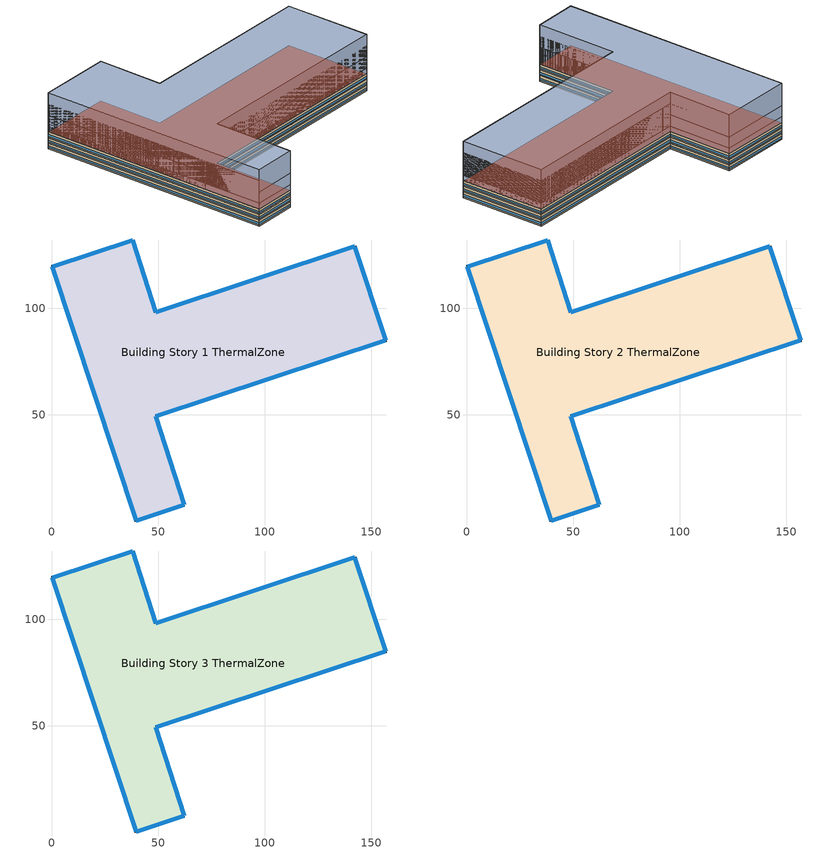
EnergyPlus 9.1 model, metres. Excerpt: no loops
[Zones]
Building Story 1 ThermalZone
 floor ground (Typical Insulated Carpeted 6in Slab Floor): 48.67,98.21 142.4,129.07 157.03,84.97 48.72,49.31 62.24,7.7 39.67,0 0,119.59 38.01,132.1 z0
 wall outside (Typical Insulated Exterior Mass Wall R-9.62): 142.4,129.07 48.67,98.21 38.01,132.1 0,119.59 39.67,0 62.24,7.7 48.72,49.31 157.03,84.97 142.4,129.07 z0:3
 window (U 0.57 SHGC 0.49 Dbl Blue 6mm/6mm Air): 142.38,129.06 48.7,98.22 / 157.02,84.99 142.41,129.04 / 48.74,49.32 157,84.96 / 62.23,7.73 48.73,49.28 / 39.7,0.01 62.21,7.7 / 0.01,119.57 39.66,0.02 / 37.99,132.1 0.02,119.6 / 48.67,98.23 38.02,132.08 z0.76:1.66
 ceiling adiabatic (Typical IEAD Roof R-15.87): 38.01,132.1 0,119.59 39.67,0 62.24,7.7 48.72,49.31 157.03,84.97 142.4,129.07 48.67,98.21 z3
Building Story 2 ThermalZone
 floor adiabatic (Typical Interior Floor): 48.67,98.21 142.4,129.07 157.03,84.97 48.72,49.31 62.24,7.7 39.67,0 0,119.59 38.01,132.1 z3
 wall outside (Typical Insulated Exterior Mass Wall R-9.62): 142.4,129.07 48.67,98.21 38.01,132.1 0,119.59 39.67,0 62.24,7.7 48.72,49.31 157.03,84.97 142.4,129.07 z3:6
 window (U 0.57 SHGC 0.49 Dbl Blue 6mm/6mm Air): 142.38,129.06 48.7,98.22 / 157.02,84.99 142.41,129.04 / 48.74,49.32 157,84.96 / 62.23,7.73 48.73,49.28 / 39.7,0.01 62.21,7.7 / 0.01,119.57 39.66,0.02 / 37.99,132.1 0.02,119.6 / 48.67,98.23 38.02,132.08 z3.76:4.66
 ceiling adiabatic (Typical IEAD Roof R-15.87): 38.01,132.1 0,119.59 39.67,0 62.24,7.7 48.72,49.31 157.03,84.97 142.4,129.07 48.67,98.21 z6
Building Story 3 ThermalZone
 floor adiabatic (Typical Interior Floor): 48.67,98.21 142.4,129.07 157.03,84.97 48.72,49.31 62.24,7.7 39.67,0 0,119.59 38.01,132.1 z6
 wall outside (Typical Insulated Exterior Mass Wall R-9.62): 142.4,129.07 48.67,98.21 38.01,132.1 0,119.59 39.67,0 62.24,7.7 48.72,49.31 157.03,84.97 142.4,129.07 z6:9
 window (U 0.57 SHGC 0.49 Dbl Blue 6mm/6mm Air): 142.38,129.06 48.7,98.22 / 157.02,84.99 142.41,129.04 / 48.74,49.32 157,84.96 / 62.23,7.73 48.73,49.28 / 39.7,0.01 62.21,7.7 / 0.01,119.57 39.66,0.02 / 37.99,132.1 0.02,119.6 / 48.67,98.23 38.02,132.08 z6.76:7.66
 roof outside (Typical IEAD Roof R-15.87): 38.01,132.1 0,119.59 39.67,0 62.24,7.7 48.72,49.31 157.03,84.97 142.4,129.07 48.67,98.21 z9
shading: 38.01,132.1 0,119.59 / 0,119.59 39.67,0 / 39.67,0 62.24,7.7 / 62.24,7.7 48.72,49.31 / 48.72,49.31 157.03,84.97 / 157.03,84.97 142.4,129.07 / 142.4,129.07 48.67,98.21 / 48.67,98.21 38.01,132.1 z0:12; 38.01,132.1 0,119.59 / 0,119.59 39.67,0 / 39.67,0 62.24,7.7 / 62.24,7.7 48.72,49.31 / 48.72,49.31 157.03,84.97 / 157.03,84.97 142.4,129.07 / 142.4,129.07 48.67,98.21 / 48.67,98.21 38.01,132.1 z0:18; 142.4,129.07 48.67,98.21 / 48.67,98.21 38.01,132.1 / 38.01,132.1 0,119.59 / 0,119.59 39.67,0 / 39.67,0 62.24,7.7 / 62.24,7.7 48.72,49.31 / 48.72,49.31 157.03,84.97 / 157.03,84.97 142.4,129.07 z0:30; 62.24,7.7 48.72,49.31 / 48.72,49.31 157.03,84.97 / 157.03,84.97 142.4,129.07 / 142.4,129.07 48.67,98.21 / 48.67,98.21 38.01,132.1 / 38.01,132.1 0,119.59 / 0,119.59 39.67,0 / 39.67,0 62.24,7.7 z0:24; 48.67,98.21 38.01,132.1 / 38.01,132.1 0,119.59 / 0,119.59 39.67,0 / 39.67,0 62.24,7.7 / 62.24,7.7 48.72,49.31 / 48.72,49.31 157.03,84.97 / 157.03,84.97 142.4,129.07 / 142.4,129.07 48.67,98.21 z0:9; 48.67,98.21 142.4,129.07 157.03,84.97 48.72,49.31 62.24,7.7 39.67,0 0,119.59 38.01,132.1 z0; 38.01,132.1 0,119.59 39.67,0 62.24,7.7 48.72,49.31 157.03,84.97 142.4,129.07 48.67,98.21 z12; 38.01,132.1 0,119.59 39.67,0 62.24,7.7 48.72,49.31 157.03,84.97 142.4,129.07 48.67,98.21 z18; 48.67,98.21 142.4,129.07 157.03,84.97 48.72,49.31 62.24,7.7 39.67,0 0,119.59 38.01,132.1 z0; 48.67,98.21 142.4,129.07 157.03,84.97 48.72,49.31 62.24,7.7 39.67,0 0,119.59 38.01,132.1 z0; 38.01,132.1 0,119.59 39.67,0 62.24,7.7 48.72,49.31 157.03,84.97 142.4,129.07 48.67,98.21 z30; 38.01,132.1 0,119.59 39.67,0 62.24,7.7 48.72,49.31 157.03,84.97 142.4,129.07 48.67,98.21 z24; 48.67,98.21 142.4,129.07 157.03,84.97 48.72,49.31 62.24,7.7 39.67,0 0,119.59 38.01,132.1 z0; 38.01,132.1 0,119.59 39.67,0 62.24,7.7 48.72,49.31 157.03,84.97 142.4,129.07 48.67,98.21 z9; 48.67,98.21 142.4,129.07 157.03,84.97 48.72,49.31 62.24,7.7 39.67,0 0,119.59 38.01,132.1 z0
[Building]
Hospital 2: Terrain=City
[Site:Location]
Buffalo Niagara Intl Ap_NY_USA: Latitude {deg}=42.816; Longitude {deg}=-78.8513; Time Zone {hr}=-5; Elevation {m}=215
[Site:GroundTemperature:BuildingSurface]
20.34, 20.3, 20.39, 20.5, 20.62, 22.85, 23.26, 23.34, 23.34, 21.05, 20.67, 20.45
[Site:WaterMainsTemperature]
Calculation Method=Correlation; Annual Average Outdoor Air Temperature {C}=8.96667; Maximum Difference In Monthly Average Outdoor Air Temperatures {deltaC}=26.2
[SizingPeriod:DesignDay] Day of Month=21; Dry-Bulb Temperature Range Modifier Type=DefaultMultipliers; Humidity Condition Type=Wetbulb; Barometric Pressure {Pa}=98769; Rain Indicator=No; Snow Indicator=No; Daylight Saving Time Indicator=No
Name | Month | Day Type | Maximum Dry-Bulb Temperature {C} | Daily Dry-Bulb Temperature Range {deltaC} | Wetbulb or DewPoint at Maximum Dry-Bulb {C} | Wind Speed {m/s} | Wind Direction {deg} | Solar Model Indicator | ASHRAE Clear Sky Optical Depth for Beam Irradiance (taub) | ASHRAE Clear Sky Optical Depth for Diffuse Irradiance (taud) | Sky Clearness
Buffalo Niagara Intl Ap Ann Clg .4% Condns DB=>MWB | 7 | SummerDesignDay | 30.3 | 9.3 | 21.8 | 5.7 | 240 | ASHRAETau | 0.462 | 2.001
Buffalo Niagara Intl Ap Ann Clg .4% Condns WB=>MDB | 7 | SummerDesignDay | 27.8 | 9.3 | 23.8 | 5.7 | 240 | ASHRAETau | 0.462 | 2.001
Buffalo Niagara Intl Ap Ann Htg 99.6% Condns DB | 1 | WinterDesignDay | -16.3 | 0 | -16.3 | 5.1 | 270 | ASHRAEClearSky |  |  | 0
[Material] Thermal Absorptance=0.9
Name | Roughness | Thickness {m} | Conductivity {W/m-K} | Density {kg/m3} | Specific Heat {J/kg-K} | Solar Absorptance | Visible Absorptance
1/2IN Gypsum | Smooth | 0.0127 | 0.16 | 784.9 | 830 | 0.4 | 0.4
100mm Normalweight concrete floor | MediumRough | 0.1016 | 2.31045 | 2322 | 832.557 | 0 | 0
1IN Stucco | Smooth | 0.0253 | 0.6918 | 1858 | 837 | 0.7 | 0.92
6 in. Normalweight Concrete Floor | MediumRough | 0.1524 | 2.31 | 2322 | 832 | 0.7 | 0.7
8IN CONCRETE HW RefBldg | Rough | 0.2032 | 1.311 | 2240 | 836.8 | 0.7 | 0.7
Metal Roof Surface | Smooth | 0.0008 | 45.28 | 7824 | 500 | 0.7 | 0.7
Roof Membrane | VeryRough | 0.0095 | 0.16 | 1121.29 | 1460 | 0.7 | 0.7
[Material:NoMass] Roughness=Smooth; Thermal Absorptance=0.9; Solar Absorptance=0.7
Name | Thermal Resistance {m2-K/W} | Visible Absorptance
CP02 CARPET PAD; Typical Carpet Pad | 0.21648 | 0.8
Typical Insulation R-14.76 | 2.59864 | 0.7
Typical Insulation R-7.23 | 1.27273 | 0.7
[WindowMaterial:Gas]
AIR 6MM: Gas Type=Air; Thickness {m}=0.0063
[WindowMaterial:Glazing] Optical Data Type=SpectralAverage; Thickness {m}=0.006; Infrared Transmittance at Normal Incidence=0; Front Side Infrared Hemispherical Emissivity=0.84; Back Side Infrared Hemispherical Emissivity=0.84; Conductivity {W/m-K}=0.9; Dirt Correction Factor for Solar and Visible Transmittance=1; Solar Diffusing=No
Name | Solar Transmittance at Normal Incidence | Front Side Solar Reflectance at Normal Incidence | Back Side Solar Reflectance at Normal Incidence | Visible Transmittance at Normal Incidence | Front Side Visible Reflectance at Normal Incidence | Back Side Visible Reflectance at Normal Incidence
BLUE 6MM | 0.48 | 0.05 | 0.05 | 0.57 | 0.06 | 0.06
CLEAR 6MM | 0.775 | 0.071 | 0.071 | 0.881 | 0.08 | 0.08
[Construction]
Typical IEAD Roof R-15.87: Roof Membrane, Typical Insulation R-14.76, Metal Roof Surface
Typical Insulated Carpeted 6in Slab Floor: 6 in. Normalweight Concrete Floor, Typical Carpet Pad
Typical Insulated Exterior Mass Wall R-9.62: 1IN Stucco, 8IN CONCRETE HW RefBldg, Typical Insulation R-7.23, 1/2IN Gypsum
Typical Interior Floor: 100mm Normalweight concrete floor, CP02 CARPET PAD
U 0.57 SHGC 0.49 Dbl Blue 6mm/6mm Air: BLUE 6MM, AIR 6MM, CLEAR 6MM
[Zone]
Building Story 1 ThermalZone; Building Story 2 ThermalZone; Building Story 3 ThermalZone
[AvailabilityManager:NightCycle] Applicability Schedule=Always On Discrete; Control Type=CycleOnAny; Thermostat Tolerance {deltaC}=1; Cycling Run Time Control Type=FixedRunTime; Cycling Run Time {s}=1800
Name | Fan Schedule
Availability Manager Night Cycle 1 | 1 Zone VAV Occ Sch
Availability Manager Night Cycle 2 | 1 Zone VAV 1 Occ Sch
[AvailabilityManager:Scheduled] Schedule=Always On Discrete
1 Zone VAV OA System Availability Manager; 1 Zone VAV 1 OA System Availability Manager
[Exterior:Lights] Control Option=AstronomicalClock
Name | Schedule | Design Level {W}
Building Facades | Schedule Ruleset 1 | 2499.47
Emergency Canopies | Always On Discrete | 360
Main Entries | Always On Discrete | 4591.536
Other Doors | Always On Discrete | 2907.97
Parking Areas and Drives | Always On Discrete | 12098.9
[Fan:ZoneExhaust] Availability Schedule=Hospital Kitchen_Exhaust_SCH; Fan Total Efficiency=0.0660786; Pressure Rise {Pa}=124.544; Flow Fraction Schedule=Hospital Kitchen_Exhaust_SCH; System Availability Manager Coupling Mode=Decoupled
Name | Maximum Flow Rate {m3/s}
Zone Hospital Kitchen A  - Story Ground Exhaust Fan; Zone Hospital Kitchen C  - Story Ground Exhaust Fan | 0.164719
Zone Hospital Kitchen A  - Story Mid Exhaust Fan; Zone Hospital Kitchen C  - Story Mid Exhaust Fan | 0.0243929
Zone Hospital Kitchen A end_a - Story Ground Exhaust Fan; Zone Hospital Kitchen C end_a - Story Ground Exhaust Fan | 0.0743317
Zone Hospital Kitchen B  - Story Ground Exhaust Fan | 2.61556
Zone Hospital Kitchen B  - Story Mid Exhaust Fan | 0.387333
Zone Hospital Kitchen B end_a - Story Ground Exhaust Fan | 1.18031
[EnergyManagementSystem:Sensor] Output:Variable or Output:Meter Index Key=Environment
Name | Output:Variable or Output:Meter
Mains_Water_Temp_Sen | Site Mains Water Temperature
OAT; OAT_1 | Site Outdoor Air Drybulb Temperature
[EnergyManagementSystem:Actuator] Actuated Component Control Type=Schedule Value
Name | Actuated Component Unique | Actuated Component Type
Mains_Water_Temp_Act | Mains Water Temperature | Schedule:Constant
SYS1ZoneVAV1ClgSch0; SYS1ZoneVAVClgSch0 | Hospital CLGSETP_SCH | Schedule:Year
SYS1ZoneVAV1HtgSch0; SYS1ZoneVAVHtgSch0 | Hospital HTGSETP_SCH | Schedule:Year
[EnergyManagementSystem:Program]
Mains_Water_Prg: SET Mains_Water_Temp_Act = Mains_Water_Temp_Sen
SYS1ZoneVAV1OptimumStartProg0: IF DaylightSavings==0 && DayOfWeek>1 && Hour==5 && OAT_1<23.9 && OAT_1>1.7; SET SYS1ZoneVAV1ClgSch0 = 29.4; SET SYS1ZoneVAV1HtgSch0 = 15.6; ELSEIF DaylightSavings==0 && DayOfWeek==1 && Hour==7 && OAT_1<23.9 && OAT_1>1.7; SET SYS1ZoneVAV1ClgSch0 = 29.4; SET SYS1ZoneVAV1HtgSch0 = 15.6; ELSEIF DaylightSavings==1 && DayOfWeek>1 && Hour==4 && OAT_1<23.9 && OAT_1>1.7; SET SYS1ZoneVAV1ClgSch0 = 29.4; SET SYS1ZoneVAV1HtgSch0 = 15.6; ELSEIF DaylightSavings==1 && DayOfWeek==1 && Hour==6 && OAT_1<23.9 && OAT_1>1.7; SET SYS1ZoneVAV1ClgSch0 = 29.4; SET SYS1ZoneVAV1HtgSch0 = 15.6; ELSE; SET SYS1ZoneVAV1ClgSch0 = NULL; SET SYS1ZoneVAV1HtgSch0 = NULL; ENDIF
SYS1ZoneVAVOptimumStartProg0: IF DaylightSavings==0 && DayOfWeek>1 && Hour==5 && OAT<23.9 && OAT>1.7; SET SYS1ZoneVAVClgSch0 = 29.4; SET SYS1ZoneVAVHtgSch0 = 15.6; ELSEIF DaylightSavings==0 && DayOfWeek==1 && Hour==7 && OAT<23.9 && OAT>1.7; SET SYS1ZoneVAVClgSch0 = 29.4; SET SYS1ZoneVAVHtgSch0 = 15.6; ELSEIF DaylightSavings==1 && DayOfWeek>1 && Hour==4 && OAT<23.9 && OAT>1.7; SET SYS1ZoneVAVClgSch0 = 29.4; SET SYS1ZoneVAVHtgSch0 = 15.6; ELSEIF DaylightSavings==1 && DayOfWeek==1 && Hour==6 && OAT<23.9 && OAT>1.7; SET SYS1ZoneVAVClgSch0 = 29.4; SET SYS1ZoneVAVHtgSch0 = 15.6; ELSE; SET SYS1ZoneVAVClgSch0 = NULL; SET SYS1ZoneVAVHtgSch0 = NULL; ENDIF
[EnergyManagementSystem:ProgramCallingManager]
Mains_Water_Prg_Mgr: BeginTimestepBeforePredictor; Mains_Water_Prg
SYS1ZoneVAV1OptimumStartCallingManager0: BeginTimestepBeforePredictor; SYS1ZoneVAV1OptimumStartProg0
SYS1ZoneVAVOptimumStartCallingManager0: BeginTimestepBeforePredictor; SYS1ZoneVAVOptimumStartProg0
[Schedule:Day:Interval]
Hospital HTGSETP_SCH Default; Hospital HTGSETP_SCH Summer Design Day; Hospital HTGSETP_SCH Winter Design Day: No, 24:00, 21
Hospital CLGSETP_SCH Default; Hospital CLGSETP_SCH Summer Design Day; Hospital CLGSETP_SCH Winter Design Day: No, 24:00, 24
1 Zone VAV Occ Sch Default: No, 08:00, 0, 22:00, 1, 24:00, 0
1 Zone VAV Occ Sch Saturday: No, 08:00, 0, 17:00, 1, 24:00, 0
1 Zone VAV Occ Sch Sunday: No, 24:00, 0
1 Zone VAV Occ Sch Summer Design Day; 1 Zone VAV Occ Sch Winter Design Day; 1 Zone VAV 1 Occ Sch Summer Design Day; 1 Zone VAV 1 Occ Sch Winter Design Day: No, 24:00, 1
1 Zone VAV 1 Occ Sch Default: No, 07:00, 0, 22:00, 1, 24:00, 0
1 Zone VAV 1 Occ Sch Saturday: No, 07:00, 0, 19:00, 1, 24:00, 0
1 Zone VAV 1 Occ Sch Sunday: No, 08:00, 0, 16:00, 1, 24:00, 0
Hospital Kitchen_Exhaust_SCH Default; Hospital Kitchen_Exhaust_SCH Summer Design Day; Hospital Kitchen_Exhaust_SCH Winter Design Day: No, 07:00, 0, 24:00, 1
Schedule Day 31: No, 06:00, 0, 24:00, 1
[Schedule:Week:Daily]
Hospital HTGSETP_SCH Week Rule - Jan1-Dec31: Hospital HTGSETP_SCH Default, Hospital HTGSETP_SCH Default, Hospital HTGSETP_SCH Default, Hospital HTGSETP_SCH Default, Hospital HTGSETP_SCH Default, Hospital HTGSETP_SCH Default, Hospital HTGSETP_SCH Default, Hospital HTGSETP_SCH Default, Hospital HTGSETP_SCH Summer Design Day, Hospital HTGSETP_SCH Winter Design Day, Hospital HTGSETP_SCH Default, Hospital HTGSETP_SCH Default
Hospital CLGSETP_SCH Week Rule - Jan1-Dec31: Hospital CLGSETP_SCH Default, Hospital CLGSETP_SCH Default, Hospital CLGSETP_SCH Default, Hospital CLGSETP_SCH Default, Hospital CLGSETP_SCH Default, Hospital CLGSETP_SCH Default, Hospital CLGSETP_SCH Default, Hospital CLGSETP_SCH Default, Hospital CLGSETP_SCH Summer Design Day, Hospital CLGSETP_SCH Winter Design Day, Hospital CLGSETP_SCH Default, Hospital CLGSETP_SCH Default
1 Zone VAV Occ Sch Week Rule - Jan1-Jan6: 1 Zone VAV Occ Sch Default, 1 Zone VAV Occ Sch Default, 1 Zone VAV Occ Sch Default, 1 Zone VAV Occ Sch Default, 1 Zone VAV Occ Sch Default, 1 Zone VAV Occ Sch Default, 1 Zone VAV Occ Sch Saturday, 1 Zone VAV Occ Sch Default, 1 Zone VAV Occ Sch Summer Design Day, 1 Zone VAV Occ Sch Winter Design Day, 1 Zone VAV Occ Sch Default, 1 Zone VAV Occ Sch Default
1 Zone VAV Occ Sch Week Rule - Jan7-Dec31: 1 Zone VAV Occ Sch Sunday, 1 Zone VAV Occ Sch Default, 1 Zone VAV Occ Sch Default, 1 Zone VAV Occ Sch Default, 1 Zone VAV Occ Sch Default, 1 Zone VAV Occ Sch Default, 1 Zone VAV Occ Sch Saturday, 1 Zone VAV Occ Sch Default, 1 Zone VAV Occ Sch Summer Design Day, 1 Zone VAV Occ Sch Winter Design Day, 1 Zone VAV Occ Sch Default, 1 Zone VAV Occ Sch Default
1 Zone VAV 1 Occ Sch Week Rule - Jan1-Jan6: 1 Zone VAV 1 Occ Sch Default, 1 Zone VAV 1 Occ Sch Default, 1 Zone VAV 1 Occ Sch Default, 1 Zone VAV 1 Occ Sch Default, 1 Zone VAV 1 Occ Sch Default, 1 Zone VAV 1 Occ Sch Default, 1 Zone VAV 1 Occ Sch Saturday, 1 Zone VAV 1 Occ Sch Default, 1 Zone VAV 1 Occ Sch Summer Design Day, 1 Zone VAV 1 Occ Sch Winter Design Day, 1 Zone VAV 1 Occ Sch Default, 1 Zone VAV 1 Occ Sch Default
1 Zone VAV 1 Occ Sch Week Rule - Jan7-Dec31: 1 Zone VAV 1 Occ Sch Sunday, 1 Zone VAV 1 Occ Sch Default, 1 Zone VAV 1 Occ Sch Default, 1 Zone VAV 1 Occ Sch Default, 1 Zone VAV 1 Occ Sch Default, 1 Zone VAV 1 Occ Sch Default, 1 Zone VAV 1 Occ Sch Saturday, 1 Zone VAV 1 Occ Sch Default, 1 Zone VAV 1 Occ Sch Summer Design Day, 1 Zone VAV 1 Occ Sch Winter Design Day, 1 Zone VAV 1 Occ Sch Default, 1 Zone VAV 1 Occ Sch Default
Hospital Kitchen_Exhaust_SCH Week Rule - Jan1-Dec31: Hospital Kitchen_Exhaust_SCH Default, Hospital Kitchen_Exhaust_SCH Default, Hospital Kitchen_Exhaust_SCH Default, Hospital Kitchen_Exhaust_SCH Default, Hospital Kitchen_Exhaust_SCH Default, Hospital Kitchen_Exhaust_SCH Default, Hospital Kitchen_Exhaust_SCH Default, Hospital Kitchen_Exhaust_SCH Default, Hospital Kitchen_Exhaust_SCH Summer Design Day, Hospital Kitchen_Exhaust_SCH Winter Design Day, Hospital Kitchen_Exhaust_SCH Default, Hospital Kitchen_Exhaust_SCH Default
Schedule Ruleset 1 Week Rule - Jan1-Dec31: Schedule Day 31, Schedule Day 31, Schedule Day 31, Schedule Day 31, Schedule Day 31, Schedule Day 31, Schedule Day 31, Schedule Day 31, Schedule Day 31, Schedule Day 31, Schedule Day 31, Schedule Day 31
[Schedule:Year]
Hospital HTGSETP_SCH: Hospital HTGSETP_SCH Week Rule - Jan1-Dec31, 1, 1, 12, 31
Hospital CLGSETP_SCH: Hospital CLGSETP_SCH Week Rule - Jan1-Dec31, 1, 1, 12, 31
1 Zone VAV Occ Sch: 1 Zone VAV Occ Sch Week Rule - Jan1-Jan6, 1, 1, 1, 6, 1 Zone VAV Occ Sch Week Rule - Jan7-Dec31, 1, 7, 12, 31
1 Zone VAV 1 Occ Sch: 1 Zone VAV 1 Occ Sch Week Rule - Jan1-Jan6, 1, 1, 1, 6, 1 Zone VAV 1 Occ Sch Week Rule - Jan7-Dec31, 1, 7, 12, 31
Hospital Kitchen_Exhaust_SCH: Hospital Kitchen_Exhaust_SCH Week Rule - Jan1-Dec31, 1, 1, 12, 31
Schedule Ruleset 1: Schedule Ruleset 1 Week Rule - Jan1-Dec31, 1, 1, 12, 31
[Schedule:Constant]
Name | Hourly Value
Always On Discrete | 1
Mains Water Temperature | 10
